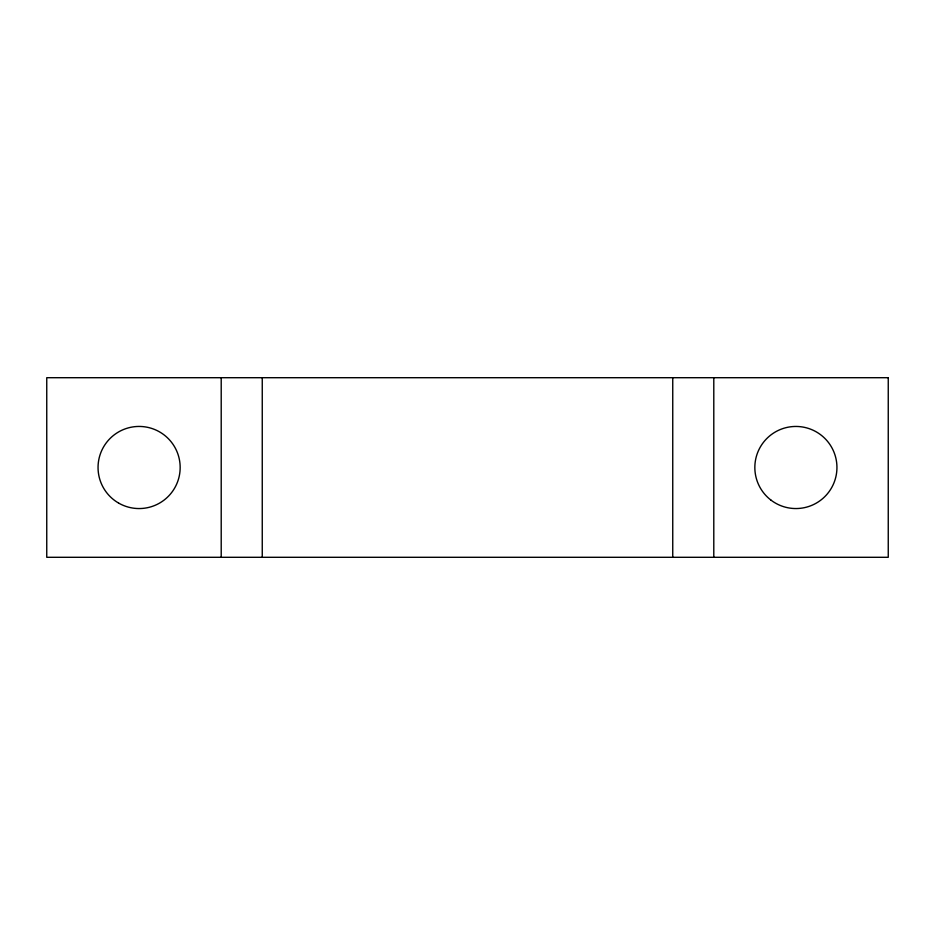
<?xml version="1.0" encoding="UTF-8"?>
<svg xmlns="http://www.w3.org/2000/svg" width="935" height="935" viewBox="0 0 935 935"><rect width="100%" height="100%" fill="white"/><g stroke="black" fill="none" stroke-linecap="round" stroke-linejoin="round"><path stroke-width="1.4" d="M713.791 377.705L713.791 557.295M672.744 377.705L672.744 557.295M262.256 377.705L262.256 557.295M221.209 377.705L221.209 557.295M888.25 377.705L46.75 377.705L46.75 557.295L888.25 557.295L888.25 377.705M118.581 503.053A41.046 41.046 0 0 0 180.163 467.5A41.046 41.046 0 0 0 118.581 431.947A41.046 41.046 0 0 0 118.581 503.053M770.896 500.061A41.046 41.046 0 0 0 836.591 472.853A41.046 41.046 0 0 0 780.187 429.574A41.046 41.046 0 0 0 770.896 500.061"/></g></svg>
